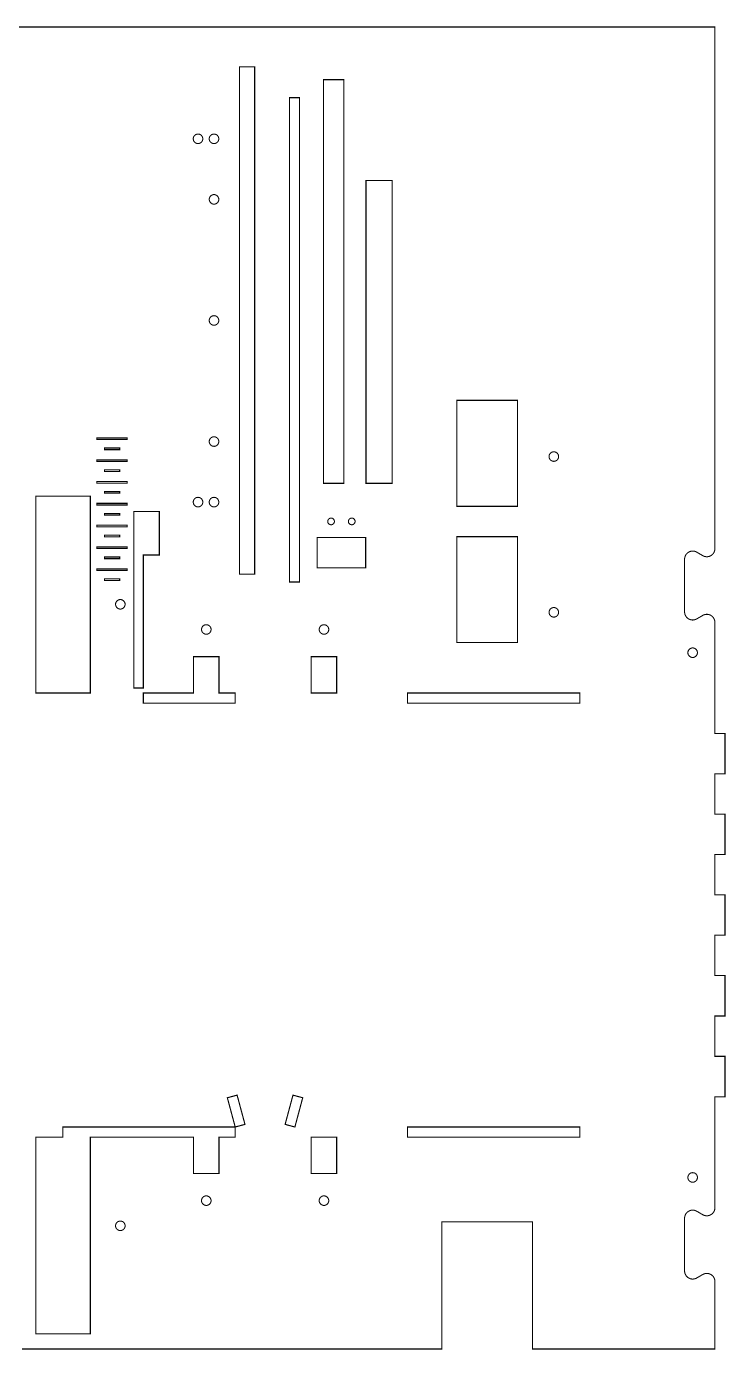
# Model space of a CAD drawing. Extents: x 0 to 2514, y 0 to 1335.
# Drawn here: x 1891 to 2514, y 155 to 1335 of the extents above; entities that cross this region are included whole.
import ezdxf

# ---------------------------------------------------------------- set-up
doc = ezdxf.new("R2010")
doc.units = 0
doc.layers.get('0').update_dxf_attribs({"linetype": 'CONTINUOUS'})

msp = doc.modelspace()

# ---------------------------------------------------------------- linework, layer by layer
at = {"color": 0, "const_width": 0.9449}
msp.add_lwpolyline([(1188.47, 1334.5), (2504.49, 1334.5), (2504.49, 869.264), (2504.49, 869.144), (2504.47, 868.783), (2504.43, 868.31), (2504.35, 867.843), (2504.25, 867.385), (2504.11, 866.936), (2503.94, 866.5), (2503.75, 866.075), (2503.53, 865.664), (2503.28, 865.268), (2503.01, 864.887), (2502.71, 864.526), (2502.39, 864.183), (2502.06, 863.861), (2501.68, 863.56), (2501.31, 863.282), (2501, 863.089), (2500.89, 863.028), (2500.79, 862.968), (2500.47, 862.803), (2500.04, 862.607), (2499.6, 862.44), (2499.14, 862.304), (2498.68, 862.2), (2498.22, 862.124), (2497.76, 862.079), (2497.29, 862.064), (2496.83, 862.079), (2496.36, 862.124), (2495.9, 862.2), (2495.44, 862.304), (2495, 862.44), (2494.56, 862.607), (2494.11, 862.803), (2493.79, 862.968), (2493.69, 863.028), (2488.29, 866.146), (2488.15, 866.225), (2487.74, 866.438), (2487.15, 866.678), (2486.56, 866.867), (2485.94, 867.001), (2485.32, 867.083), (2484.69, 867.111), (2484.07, 867.083), (2483.6, 867.029), (2483.44, 867.001), (2483.29, 866.974), (2482.82, 866.864), (2482.22, 866.675), (2481.65, 866.435), (2481.1, 866.146), (2480.57, 865.81), (2480.07, 865.429), (2479.61, 865.004), (2479.28, 864.66), (2479.18, 864.539), (2479.07, 864.418), (2478.79, 864.037), (2478.46, 863.507), (2478.17, 862.951), (2477.93, 862.374), (2477.74, 861.776), (2477.6, 861.165), (2477.51, 860.542), (2477.49, 860.068), (2477.49, 859.911), (2477.49, 812.851), (2477.49, 812.732), (2477.51, 812.372), (2477.56, 811.899), (2477.64, 811.432), (2477.74, 810.974), (2477.88, 810.525), (2478.04, 810.088), (2478.24, 809.662), (2478.46, 809.251), (2478.71, 808.856), (2478.97, 808.476), (2479.26, 808.115), (2479.58, 807.772), (2479.93, 807.449), (2480.29, 807.149), (2480.68, 806.871), (2480.99, 806.676), (2481.1, 806.617), (2481.19, 806.557), (2481.51, 806.39), (2481.94, 806.194), (2482.39, 806.029), (2482.85, 805.893), (2483.31, 805.787), (2483.76, 805.713), (2484.22, 805.667), (2484.69, 805.651), (2485.15, 805.667), (2485.63, 805.713), (2486.08, 805.787), (2486.54, 805.893), (2486.99, 806.029), (2487.43, 806.194), (2487.88, 806.39), (2488.19, 806.557), (2488.29, 806.617), (2493.69, 809.735), (2493.79, 809.794), (2494.11, 809.961), (2494.56, 810.157), (2495, 810.322), (2495.44, 810.458), (2495.9, 810.564), (2496.36, 810.639), (2496.83, 810.683), (2497.29, 810.699), (2497.76, 810.683), (2498.22, 810.639), (2498.68, 810.564), (2499.14, 810.458), (2499.6, 810.322), (2500.04, 810.157), (2500.47, 809.961), (2500.79, 809.794), (2500.89, 809.735), (2501, 809.675), (2501.31, 809.481), (2501.68, 809.203), (2502.06, 808.901), (2502.39, 808.579), (2502.71, 808.236), (2503.01, 807.875), (2503.28, 807.494), (2503.53, 807.099), (2503.75, 806.688), (2503.94, 806.262), (2504.11, 805.826), (2504.25, 805.378), (2504.35, 804.919), (2504.43, 804.453), (2504.47, 803.979), (2504.49, 803.619), (2504.49, 803.499), (2504.49, 704.499), (2513.49, 704.499), (2513.49, 668.499), (2504.49, 668.499), (2504.49, 632.499), (2513.49, 632.499), (2513.49, 596.499), (2504.49, 596.499), (2504.49, 560.499), (2513.49, 560.499), (2513.49, 524.499), (2504.49, 524.499), (2504.49, 488.499), (2513.49, 488.499), (2513.49, 452.499), (2504.49, 452.499), (2504.49, 416.499), (2513.49, 416.499), (2513.49, 380.499), (2504.49, 380.499), (2504.49, 281.499), (2504.49, 281.34), (2504.46, 280.867), (2504.39, 280.243), (2504.25, 279.632), (2504.06, 279.036), (2503.82, 278.458), (2503.53, 277.903), (2503.19, 277.372), (2502.9, 276.992), (2502.81, 276.869), (2502.71, 276.749), (2502.38, 276.404), (2501.92, 275.979), (2501.42, 275.599), (2500.89, 275.263), (2500.33, 274.974), (2499.76, 274.733), (2499.17, 274.544), (2498.69, 274.435), (2498.54, 274.407), (2498.39, 274.381), (2497.92, 274.325), (2497.29, 274.299), (2496.67, 274.326), (2496.04, 274.407), (2495.43, 274.543), (2494.83, 274.731), (2494.25, 274.971), (2493.83, 275.183), (2493.69, 275.263), (2488.29, 278.381), (2488.15, 278.46), (2487.74, 278.672), (2487.15, 278.912), (2486.56, 279.1), (2485.94, 279.236), (2485.32, 279.318), (2484.69, 279.344), (2484.07, 279.318), (2483.6, 279.263), (2483.44, 279.236), (2483.29, 279.208), (2482.82, 279.099), (2482.22, 278.91), (2481.65, 278.669), (2481.1, 278.381), (2480.57, 278.044), (2480.07, 277.664), (2479.61, 277.239), (2479.28, 276.894), (2479.18, 276.774), (2479.07, 276.653), (2478.79, 276.271), (2478.46, 275.742), (2478.17, 275.185), (2477.93, 274.608), (2477.74, 274.011), (2477.6, 273.4), (2477.51, 272.776), (2477.49, 272.303), (2477.49, 272.144), (2477.49, 225.086), (2477.49, 224.929), (2477.51, 224.456), (2477.6, 223.832), (2477.74, 223.221), (2477.93, 222.624), (2478.17, 222.046), (2478.46, 221.49), (2478.79, 220.96), (2479.07, 220.579), (2479.18, 220.458), (2479.28, 220.337), (2479.61, 219.993), (2480.07, 219.568), (2480.57, 219.188), (2481.1, 218.851), (2481.65, 218.563), (2482.22, 218.322), (2482.82, 218.133), (2483.29, 218.024), (2483.44, 217.996), (2483.6, 217.968), (2484.07, 217.914), (2484.69, 217.886), (2485.32, 217.914), (2485.94, 217.996), (2486.56, 218.131), (2487.15, 218.319), (2487.74, 218.56), (2488.15, 218.772), (2488.29, 218.851), (2493.69, 221.969), (2493.83, 222.047), (2494.25, 222.261), (2494.83, 222.501), (2495.43, 222.689), (2496.04, 222.824), (2496.67, 222.906), (2497.29, 222.933), (2497.92, 222.907), (2498.39, 222.851), (2498.54, 222.824), (2498.69, 222.797), (2499.17, 222.688), (2499.76, 222.497), (2500.33, 222.257), (2500.89, 221.969), (2501.42, 221.633), (2501.92, 221.251), (2502.38, 220.828), (2502.71, 220.482), (2502.81, 220.361), (2502.9, 220.24), (2503.19, 219.86), (2503.53, 219.329), (2503.82, 218.774), (2504.06, 218.196), (2504.25, 217.6), (2504.39, 216.989), (2504.46, 216.365), (2504.49, 215.892), (2504.49, 215.733), (2504.49, 155.499), (2342.03, 155.499), (2342.03, 268.883), (2261.03, 268.883), (2261.03, 155.499), (1886.99, 155.499)], dxfattribs=at)
at = {"color": 0}
for points, const_width in [([(2080.71, 1299.04), (2094.24, 1299.04), (2094.24, 846.519), (2080.71, 846.519), (2080.71, 1299.04)], 1), ([(2155.72, 1287.52), (2173.72, 1287.52), (2173.72, 927.519), (2155.72, 927.519), (2155.72, 1287.52)], 1), ([(2125.25, 1271.5), (2134.25, 1271.5), (2134.25, 839.499), (2125.25, 839.499), (2125.25, 1271.5)], 1), ([(2048.06, 1234.78), (2048.06, 1234.67), (2048.03, 1234.34), (2047.97, 1233.92), (2047.86, 1233.52), (2047.72, 1233.13), (2047.54, 1232.75), (2047.33, 1232.4), (2047.08, 1232.07), (2046.81, 1231.77), (2046.51, 1231.5), (2046.18, 1231.25), (2045.83, 1231.04), (2045.46, 1230.86), (2045.07, 1230.72), (2044.67, 1230.61), (2044.24, 1230.55), (2043.92, 1230.53), (2043.81, 1230.53), (2043.69, 1230.53), (2043.38, 1230.55), (2042.94, 1230.61), (2042.54, 1230.72), (2042.15, 1230.86), (2041.78, 1231.04), (2041.43, 1231.25), (2041.1, 1231.5), (2040.79, 1231.77), (2040.53, 1232.07), (2040.28, 1232.4), (2040.07, 1232.75), (2039.89, 1233.13), (2039.75, 1233.52), (2039.64, 1233.92), (2039.57, 1234.34), (2039.56, 1234.67), (2039.56, 1234.78), (2039.56, 1234.89), (2039.57, 1235.21), (2039.64, 1235.64), (2039.75, 1236.04), (2039.89, 1236.43), (2040.07, 1236.81), (2040.28, 1237.16), (2040.53, 1237.48), (2040.79, 1237.79), (2041.1, 1238.06), (2041.43, 1238.31), (2041.78, 1238.52), (2042.15, 1238.7), (2042.54, 1238.84), (2042.94, 1238.95), (2043.38, 1239.01), (2043.69, 1239.03), (2043.81, 1239.03), (2043.92, 1239.03), (2044.24, 1239.01), (2044.67, 1238.95), (2045.07, 1238.84), (2045.46, 1238.7), (2045.83, 1238.52), (2046.18, 1238.31), (2046.51, 1238.06), (2046.81, 1237.79), (2047.08, 1237.48), (2047.33, 1237.16), (2047.54, 1236.81), (2047.72, 1236.43), (2047.86, 1236.04), (2047.97, 1235.64), (2048.03, 1235.21), (2048.06, 1234.89), (2048.06, 1234.78)], 0.9449), ([(2062.29, 1234.78), (2062.29, 1234.67), (2062.28, 1234.34), (2062.21, 1233.92), (2062.1, 1233.52), (2061.96, 1233.13), (2061.78, 1232.75), (2061.57, 1232.4), (2061.32, 1232.07), (2061.06, 1231.77), (2060.75, 1231.5), (2060.42, 1231.25), (2060.07, 1231.04), (2059.69, 1230.86), (2059.31, 1230.72), (2058.9, 1230.61), (2058.47, 1230.55), (2058.15, 1230.53), (2058.04, 1230.53), (2057.93, 1230.53), (2057.61, 1230.55), (2057.18, 1230.61), (2056.78, 1230.72), (2056.39, 1230.86), (2056.01, 1231.04), (2055.67, 1231.25), (2055.33, 1231.5), (2055.04, 1231.77), (2054.76, 1232.07), (2054.51, 1232.4), (2054.31, 1232.75), (2054.13, 1233.13), (2053.99, 1233.52), (2053.88, 1233.92), (2053.81, 1234.34), (2053.79, 1234.67), (2053.79, 1234.78), (2053.79, 1234.89), (2053.81, 1235.21), (2053.88, 1235.64), (2053.99, 1236.04), (2054.13, 1236.43), (2054.31, 1236.81), (2054.51, 1237.16), (2054.76, 1237.48), (2055.04, 1237.79), (2055.33, 1238.06), (2055.67, 1238.31), (2056.01, 1238.52), (2056.39, 1238.7), (2056.78, 1238.84), (2057.18, 1238.95), (2057.61, 1239.01), (2057.93, 1239.03), (2058.04, 1239.03), (2058.15, 1239.03), (2058.47, 1239.01), (2058.9, 1238.95), (2059.31, 1238.84), (2059.69, 1238.7), (2060.07, 1238.52), (2060.42, 1238.31), (2060.75, 1238.06), (2061.06, 1237.79), (2061.32, 1237.48), (2061.57, 1237.16), (2061.78, 1236.81), (2061.96, 1236.43), (2062.1, 1236.04), (2062.21, 1235.64), (2062.28, 1235.21), (2062.29, 1234.89), (2062.29, 1234.78)], 0.9449), ([(2193.53, 1197.52), (2216.93, 1197.52), (2216.93, 927.519), (2193.53, 927.519), (2193.53, 1197.52)], 1), ([(2062.29, 1180.78), (2062.29, 1180.67), (2062.28, 1180.34), (2062.21, 1179.92), (2062.1, 1179.52), (2061.96, 1179.13), (2061.78, 1178.75), (2061.57, 1178.4), (2061.32, 1178.07), (2061.06, 1177.77), (2060.75, 1177.5), (2060.42, 1177.25), (2060.07, 1177.04), (2059.69, 1176.86), (2059.31, 1176.72), (2058.9, 1176.61), (2058.47, 1176.55), (2058.15, 1176.53), (2058.04, 1176.53), (2057.93, 1176.53), (2057.61, 1176.55), (2057.18, 1176.61), (2056.78, 1176.72), (2056.39, 1176.86), (2056.01, 1177.04), (2055.67, 1177.25), (2055.33, 1177.5), (2055.04, 1177.77), (2054.76, 1178.07), (2054.51, 1178.4), (2054.31, 1178.75), (2054.13, 1179.13), (2053.99, 1179.52), (2053.88, 1179.92), (2053.81, 1180.34), (2053.79, 1180.67), (2053.79, 1180.78), (2053.79, 1180.89), (2053.81, 1181.21), (2053.88, 1181.64), (2053.99, 1182.04), (2054.13, 1182.43), (2054.31, 1182.81), (2054.51, 1183.16), (2054.76, 1183.48), (2055.04, 1183.79), (2055.33, 1184.06), (2055.67, 1184.31), (2056.01, 1184.52), (2056.39, 1184.7), (2056.78, 1184.84), (2057.18, 1184.94), (2057.61, 1185.01), (2057.93, 1185.03), (2058.04, 1185.03), (2058.15, 1185.03), (2058.47, 1185.01), (2058.9, 1184.94), (2059.31, 1184.84), (2059.69, 1184.7), (2060.07, 1184.52), (2060.42, 1184.31), (2060.75, 1184.06), (2061.06, 1183.79), (2061.32, 1183.48), (2061.57, 1183.16), (2061.78, 1182.81), (2061.96, 1182.43), (2062.1, 1182.04), (2062.21, 1181.64), (2062.28, 1181.21), (2062.29, 1180.89), (2062.29, 1180.78)], 0.9449), ([(2062.29, 1072.78), (2062.29, 1072.67), (2062.28, 1072.34), (2062.21, 1071.92), (2062.1, 1071.52), (2061.96, 1071.13), (2061.78, 1070.75), (2061.57, 1070.4), (2061.32, 1070.07), (2061.06, 1069.77), (2060.75, 1069.5), (2060.42, 1069.25), (2060.07, 1069.04), (2059.69, 1068.86), (2059.31, 1068.72), (2058.9, 1068.61), (2058.47, 1068.55), (2058.15, 1068.53), (2058.04, 1068.53), (2057.93, 1068.53), (2057.61, 1068.55), (2057.18, 1068.61), (2056.78, 1068.72), (2056.39, 1068.86), (2056.01, 1069.04), (2055.67, 1069.25), (2055.33, 1069.5), (2055.04, 1069.77), (2054.76, 1070.07), (2054.51, 1070.4), (2054.31, 1070.75), (2054.13, 1071.13), (2053.99, 1071.52), (2053.88, 1071.92), (2053.81, 1072.34), (2053.79, 1072.67), (2053.79, 1072.78), (2053.79, 1072.89), (2053.81, 1073.21), (2053.88, 1073.64), (2053.99, 1074.04), (2054.13, 1074.43), (2054.31, 1074.81), (2054.51, 1075.16), (2054.76, 1075.48), (2055.04, 1075.79), (2055.33, 1076.06), (2055.67, 1076.31), (2056.01, 1076.52), (2056.39, 1076.7), (2056.78, 1076.84), (2057.18, 1076.94), (2057.61, 1077.01), (2057.93, 1077.03), (2058.04, 1077.03), (2058.15, 1077.03), (2058.47, 1077.01), (2058.9, 1076.94), (2059.31, 1076.84), (2059.69, 1076.7), (2060.07, 1076.52), (2060.42, 1076.31), (2060.75, 1076.06), (2061.06, 1075.79), (2061.32, 1075.48), (2061.57, 1075.16), (2061.78, 1074.81), (2061.96, 1074.43), (2062.1, 1074.04), (2062.21, 1073.64), (2062.28, 1073.21), (2062.29, 1072.89), (2062.29, 1072.78)], 0.9449), ([(2274.53, 1001.5), (2328.53, 1001.5), (2328.53, 906.999), (2274.53, 906.999), (2274.53, 1001.5)], 1), ([(1953.68, 967.99), (1980.68, 967.99), (1980.68, 966.551), (1953.68, 966.551), (1953.68, 967.99)], 1), ([(2062.29, 964.779), (2062.29, 964.671), (2062.28, 964.344), (2062.21, 963.922), (2062.1, 963.515), (2061.96, 963.124), (2061.78, 962.753), (2061.57, 962.401), (2061.32, 962.075), (2061.06, 961.772), (2060.75, 961.499), (2060.42, 961.254), (2060.07, 961.04), (2059.69, 960.861), (2059.31, 960.718), (2058.9, 960.614), (2058.47, 960.549), (2058.15, 960.528), (2058.04, 960.528), (2057.93, 960.528), (2057.61, 960.549), (2057.18, 960.614), (2056.78, 960.718), (2056.39, 960.861), (2056.01, 961.04), (2055.67, 961.254), (2055.33, 961.499), (2055.04, 961.772), (2054.76, 962.075), (2054.51, 962.401), (2054.31, 962.753), (2054.13, 963.124), (2053.99, 963.515), (2053.88, 963.922), (2053.81, 964.344), (2053.79, 964.671), (2053.79, 964.779), (2053.79, 964.887), (2053.81, 965.214), (2053.88, 965.636), (2053.99, 966.043), (2054.13, 966.435), (2054.31, 966.806), (2054.51, 967.157), (2054.76, 967.483), (2055.04, 967.786), (2055.33, 968.06), (2055.67, 968.306), (2056.01, 968.518), (2056.39, 968.697), (2056.78, 968.84), (2057.18, 968.944), (2057.61, 969.01), (2057.93, 969.031), (2058.04, 969.031), (2058.15, 969.031), (2058.47, 969.01), (2058.9, 968.944), (2059.31, 968.84), (2059.69, 968.697), (2060.07, 968.518), (2060.42, 968.306), (2060.75, 968.06), (2061.06, 967.786), (2061.32, 967.483), (2061.57, 967.157), (2061.78, 966.806), (2061.96, 966.435), (2062.1, 966.043), (2062.21, 965.636), (2062.28, 965.214), (2062.29, 964.887), (2062.29, 964.779)], 0.9449), ([(1960.43, 958.99), (1973.93, 958.99), (1973.93, 957.551), (1960.43, 957.551), (1960.43, 958.99)], 1), ([(2365.18, 951.397), (2365.18, 951.289), (2365.15, 950.962), (2365.08, 950.54), (2364.99, 950.132), (2364.85, 949.742), (2364.67, 949.369), (2364.44, 949.019), (2364.21, 948.692), (2363.93, 948.39), (2363.63, 948.115), (2363.31, 947.871), (2362.94, 947.658), (2362.58, 947.479), (2362.19, 947.336), (2361.78, 947.232), (2361.36, 947.167), (2361.03, 947.144), (2360.93, 947.144), (2360.82, 947.144), (2360.49, 947.167), (2360.07, 947.232), (2359.67, 947.336), (2359.26, 947.479), (2358.9, 947.658), (2358.54, 947.871), (2358.22, 948.115), (2357.92, 948.39), (2357.64, 948.692), (2357.4, 949.019), (2357.18, 949.369), (2357, 949.742), (2356.86, 950.132), (2356.76, 950.54), (2356.69, 950.962), (2356.67, 951.289), (2356.67, 951.397), (2356.67, 951.506), (2356.69, 951.832), (2356.76, 952.254), (2356.86, 952.661), (2357, 953.051), (2357.18, 953.424), (2357.4, 953.774), (2357.64, 954.101), (2357.92, 954.403), (2358.22, 954.678), (2358.54, 954.922), (2358.9, 955.136), (2359.26, 955.315), (2359.67, 955.458), (2360.07, 955.563), (2360.49, 955.626), (2360.82, 955.649), (2360.93, 955.649), (2361.03, 955.649), (2361.36, 955.626), (2361.78, 955.563), (2362.19, 955.458), (2362.58, 955.315), (2362.94, 955.136), (2363.31, 954.922), (2363.63, 954.678), (2363.93, 954.403), (2364.21, 954.101), (2364.44, 953.774), (2364.67, 953.424), (2364.85, 953.051), (2364.99, 952.661), (2365.08, 952.254), (2365.15, 951.832), (2365.18, 951.506), (2365.18, 951.397)], 0.9449), ([(1953.68, 948.551), (1980.68, 948.551), (1980.68, 947.111), (1953.68, 947.111), (1953.68, 948.551)], 1), ([(1960.43, 939.551), (1973.93, 939.551), (1973.93, 938.111), (1960.43, 938.111), (1960.43, 939.551)], 1), ([(1953.68, 929.111), (1980.68, 929.111), (1980.68, 927.671), (1953.68, 927.671), (1953.68, 929.111)], 1), ([(1960.43, 920.111), (1973.93, 920.111), (1973.93, 918.671), (1960.43, 918.671), (1960.43, 920.111)], 1), ([(1899.29, 915.999), (1947.76, 915.999), (1947.76, 740.499), (1899.29, 740.499), (1899.29, 915.999)], 1), ([(1953.68, 909.671), (1980.68, 909.671), (1980.68, 908.231), (1953.68, 908.231), (1953.68, 909.671)], 1), ([(2048.06, 910.779), (2048.06, 910.671), (2048.03, 910.344), (2047.97, 909.922), (2047.86, 909.515), (2047.72, 909.124), (2047.54, 908.753), (2047.33, 908.401), (2047.08, 908.075), (2046.81, 907.772), (2046.51, 907.499), (2046.18, 907.253), (2045.83, 907.04), (2045.46, 906.861), (2045.07, 906.718), (2044.67, 906.614), (2044.24, 906.549), (2043.92, 906.528), (2043.81, 906.528), (2043.69, 906.528), (2043.38, 906.549), (2042.94, 906.614), (2042.54, 906.718), (2042.15, 906.861), (2041.78, 907.04), (2041.43, 907.253), (2041.1, 907.499), (2040.79, 907.772), (2040.53, 908.075), (2040.28, 908.401), (2040.07, 908.753), (2039.89, 909.124), (2039.75, 909.515), (2039.64, 909.922), (2039.57, 910.344), (2039.56, 910.671), (2039.56, 910.779), (2039.56, 910.887), (2039.57, 911.214), (2039.64, 911.636), (2039.75, 912.043), (2039.89, 912.435), (2040.07, 912.806), (2040.28, 913.157), (2040.53, 913.483), (2040.79, 913.786), (2041.1, 914.06), (2041.43, 914.306), (2041.78, 914.518), (2042.15, 914.697), (2042.54, 914.84), (2042.94, 914.944), (2043.38, 915.01), (2043.69, 915.031), (2043.81, 915.031), (2043.92, 915.031), (2044.24, 915.01), (2044.67, 914.944), (2045.07, 914.84), (2045.46, 914.697), (2045.83, 914.518), (2046.18, 914.306), (2046.51, 914.06), (2046.81, 913.786), (2047.08, 913.483), (2047.33, 913.157), (2047.54, 912.806), (2047.72, 912.435), (2047.86, 912.043), (2047.97, 911.636), (2048.03, 911.214), (2048.06, 910.887), (2048.06, 910.779)], 0.9449), ([(2062.29, 910.779), (2062.29, 910.671), (2062.28, 910.344), (2062.21, 909.922), (2062.1, 909.515), (2061.96, 909.124), (2061.78, 908.753), (2061.57, 908.401), (2061.32, 908.075), (2061.06, 907.772), (2060.75, 907.499), (2060.42, 907.253), (2060.07, 907.04), (2059.69, 906.861), (2059.31, 906.718), (2058.9, 906.614), (2058.47, 906.549), (2058.15, 906.528), (2058.04, 906.528), (2057.93, 906.528), (2057.61, 906.549), (2057.18, 906.614), (2056.78, 906.718), (2056.39, 906.861), (2056.01, 907.04), (2055.67, 907.253), (2055.33, 907.499), (2055.04, 907.772), (2054.76, 908.075), (2054.51, 908.401), (2054.31, 908.753), (2054.13, 909.124), (2053.99, 909.515), (2053.88, 909.922), (2053.81, 910.344), (2053.79, 910.671), (2053.79, 910.779), (2053.79, 910.887), (2053.81, 911.214), (2053.88, 911.636), (2053.99, 912.043), (2054.13, 912.435), (2054.31, 912.806), (2054.51, 913.157), (2054.76, 913.483), (2055.04, 913.786), (2055.33, 914.06), (2055.67, 914.306), (2056.01, 914.518), (2056.39, 914.697), (2056.78, 914.84), (2057.18, 914.944), (2057.61, 915.01), (2057.93, 915.031), (2058.04, 915.031), (2058.15, 915.031), (2058.47, 915.01), (2058.9, 914.944), (2059.31, 914.84), (2059.69, 914.697), (2060.07, 914.518), (2060.42, 914.306), (2060.75, 914.06), (2061.06, 913.786), (2061.32, 913.483), (2061.57, 913.157), (2061.78, 912.806), (2061.96, 912.435), (2062.1, 912.043), (2062.21, 911.636), (2062.28, 911.214), (2062.29, 910.887), (2062.29, 910.779)], 0.9449), ([(1960.43, 900.671), (1973.93, 900.671), (1973.93, 899.231), (1960.43, 899.231), (1960.43, 900.671)], 1), ([(1986.6, 902.499), (1986.6, 744.963), (1995.1, 744.963), (1995.1, 863.664), (2009.28, 863.664), (2009.28, 902.499), (1986.6, 902.499)], 1), ([(2165.36, 893.569), (2165.36, 893.494), (2165.33, 893.265), (2165.29, 892.969), (2165.22, 892.685), (2165.13, 892.411), (2165, 892.151), (2164.85, 891.906), (2164.68, 891.676), (2164.49, 891.465), (2164.28, 891.274), (2164.04, 891.101), (2163.79, 890.953), (2163.54, 890.828), (2163.26, 890.728), (2162.97, 890.654), (2162.68, 890.608), (2162.46, 890.593), (2162.38, 890.593), (2162.31, 890.593), (2162.07, 890.608), (2161.78, 890.654), (2161.49, 890.728), (2161.22, 890.828), (2160.96, 890.953), (2160.71, 891.101), (2160.49, 891.274), (2160.28, 891.465), (2160.08, 891.676), (2159.92, 891.906), (2159.76, 892.151), (2159.64, 892.411), (2159.54, 892.685), (2159.46, 892.969), (2159.42, 893.265), (2159.4, 893.494), (2159.4, 893.569), (2159.4, 893.646), (2159.42, 893.874), (2159.46, 894.169), (2159.54, 894.456), (2159.64, 894.729), (2159.76, 894.989), (2159.92, 895.235), (2160.08, 895.464), (2160.28, 895.675), (2160.49, 895.867), (2160.71, 896.037), (2160.96, 896.188), (2161.22, 896.313), (2161.49, 896.412), (2161.78, 896.486), (2162.07, 896.531), (2162.31, 896.546), (2162.38, 896.546), (2162.46, 896.546), (2162.68, 896.531), (2162.97, 896.486), (2163.26, 896.412), (2163.54, 896.313), (2163.79, 896.188), (2164.04, 896.037), (2164.28, 895.867), (2164.49, 895.675), (2164.68, 895.464), (2164.85, 895.235), (2165, 894.989), (2165.13, 894.729), (2165.22, 894.456), (2165.29, 894.169), (2165.33, 893.874), (2165.36, 893.646), (2165.36, 893.569)], 0.9449), ([(2183.78, 893.569), (2183.78, 893.494), (2183.76, 893.265), (2183.72, 892.969), (2183.65, 892.685), (2183.54, 892.411), (2183.42, 892.151), (2183.28, 891.906), (2183.1, 891.676), (2182.9, 891.465), (2182.69, 891.274), (2182.47, 891.101), (2182.22, 890.953), (2181.96, 890.828), (2181.69, 890.728), (2181.4, 890.654), (2181.11, 890.608), (2180.88, 890.593), (2180.81, 890.593), (2180.72, 890.593), (2180.5, 890.608), (2180.21, 890.654), (2179.92, 890.728), (2179.64, 890.828), (2179.39, 890.953), (2179.14, 891.101), (2178.92, 891.274), (2178.69, 891.465), (2178.5, 891.676), (2178.33, 891.906), (2178.18, 892.151), (2178.06, 892.411), (2177.96, 892.685), (2177.89, 892.969), (2177.85, 893.265), (2177.83, 893.494), (2177.83, 893.569), (2177.83, 893.646), (2177.85, 893.874), (2177.89, 894.169), (2177.96, 894.456), (2178.06, 894.729), (2178.18, 894.989), (2178.33, 895.235), (2178.5, 895.464), (2178.69, 895.675), (2178.92, 895.867), (2179.14, 896.037), (2179.39, 896.188), (2179.64, 896.313), (2179.92, 896.412), (2180.21, 896.486), (2180.5, 896.531), (2180.72, 896.546), (2180.81, 896.546), (2180.88, 896.546), (2181.11, 896.531), (2181.4, 896.486), (2181.69, 896.412), (2181.96, 896.313), (2182.22, 896.188), (2182.47, 896.037), (2182.69, 895.867), (2182.9, 895.675), (2183.1, 895.464), (2183.28, 895.235), (2183.42, 894.989), (2183.54, 894.729), (2183.65, 894.456), (2183.72, 894.169), (2183.76, 893.874), (2183.78, 893.646), (2183.78, 893.569)], 0.9449), ([(1953.68, 890.231), (1980.68, 890.231), (1980.68, 888.79), (1953.68, 888.79), (1953.68, 890.231)], 1), ([(1960.43, 881.231), (1973.93, 881.231), (1973.93, 879.79), (1960.43, 879.79), (1960.43, 881.231)], 1), ([(2149.99, 879.169), (2193.19, 879.169), (2193.19, 852.169), (2149.99, 852.169), (2149.99, 879.169)], 1), ([(2274.53, 879.999), (2328.53, 879.999), (2328.53, 785.499), (2274.53, 785.499), (2274.53, 879.999)], 1), ([(1953.68, 870.79), (1980.68, 870.79), (1980.68, 869.351), (1953.68, 869.351), (1953.68, 870.79)], 1), ([(1960.43, 861.79), (1973.93, 861.79), (1973.93, 860.351), (1960.43, 860.351), (1960.43, 861.79)], 1), ([(1953.68, 851.351), (1980.68, 851.351), (1980.68, 849.911), (1953.68, 849.911), (1953.68, 851.351)], 1), ([(1960.43, 842.35), (1973.93, 842.35), (1973.93, 840.911), (1960.43, 840.911), (1960.43, 842.35)], 1), ([(1978.81, 819.621), (1978.81, 819.512), (1978.78, 819.186), (1978.71, 818.764), (1978.61, 818.357), (1978.46, 817.967), (1978.29, 817.594), (1978.07, 817.244), (1977.83, 816.917), (1977.56, 816.614), (1977.25, 816.34), (1976.93, 816.096), (1976.57, 815.882), (1976.21, 815.703), (1975.81, 815.56), (1975.4, 815.456), (1974.99, 815.392), (1974.65, 815.369), (1974.54, 815.369), (1974.44, 815.369), (1974.11, 815.392), (1973.69, 815.456), (1973.28, 815.56), (1972.89, 815.703), (1972.51, 815.882), (1972.17, 816.096), (1971.85, 816.34), (1971.54, 816.614), (1971.26, 816.917), (1971.03, 817.244), (1970.81, 817.594), (1970.63, 817.967), (1970.49, 818.357), (1970.38, 818.764), (1970.32, 819.186), (1970.29, 819.512), (1970.29, 819.621), (1970.29, 819.729), (1970.32, 820.056), (1970.38, 820.478), (1970.49, 820.886), (1970.63, 821.276), (1970.81, 821.647), (1971.03, 821.999), (1971.26, 822.326), (1971.54, 822.628), (1971.85, 822.901), (1972.17, 823.147), (1972.51, 823.36), (1972.89, 823.539), (1973.28, 823.682), (1973.69, 823.786), (1974.11, 823.851), (1974.44, 823.874), (1974.54, 823.874), (1974.65, 823.874), (1974.99, 823.851), (1975.4, 823.786), (1975.81, 823.682), (1976.21, 823.539), (1976.57, 823.36), (1976.93, 823.147), (1977.25, 822.901), (1977.56, 822.628), (1977.83, 822.326), (1978.07, 821.999), (1978.29, 821.647), (1978.46, 821.276), (1978.61, 820.886), (1978.71, 820.478), (1978.78, 820.056), (1978.81, 819.729), (1978.81, 819.621)], 0.9449), ([(2365.18, 812.499), (2365.18, 812.39), (2365.15, 812.064), (2365.08, 811.642), (2364.99, 811.235), (2364.85, 810.844), (2364.67, 810.472), (2364.44, 810.122), (2364.21, 809.794), (2363.93, 809.493), (2363.63, 809.218), (2363.31, 808.974), (2362.94, 808.76), (2362.58, 808.581), (2362.19, 808.439), (2361.78, 808.333), (2361.36, 808.269), (2361.03, 808.247), (2360.93, 808.247), (2360.82, 808.247), (2360.49, 808.269), (2360.07, 808.333), (2359.67, 808.439), (2359.26, 808.581), (2358.9, 808.76), (2358.54, 808.974), (2358.22, 809.218), (2357.92, 809.493), (2357.64, 809.794), (2357.4, 810.122), (2357.18, 810.472), (2357, 810.844), (2356.86, 811.235), (2356.76, 811.642), (2356.69, 812.064), (2356.67, 812.39), (2356.67, 812.499), (2356.67, 812.608), (2356.69, 812.933), (2356.76, 813.356), (2356.86, 813.764), (2357, 814.154), (2357.18, 814.526), (2357.4, 814.876), (2357.64, 815.204), (2357.92, 815.506), (2358.22, 815.781), (2358.54, 816.025), (2358.9, 816.238), (2359.26, 816.417), (2359.67, 816.56), (2360.07, 816.664), (2360.49, 816.729), (2360.82, 816.751), (2360.93, 816.751), (2361.03, 816.751), (2361.36, 816.729), (2361.78, 816.664), (2362.19, 816.56), (2362.58, 816.417), (2362.94, 816.238), (2363.31, 816.025), (2363.63, 815.781), (2363.93, 815.506), (2364.21, 815.204), (2364.44, 814.876), (2364.67, 814.526), (2364.85, 814.154), (2364.99, 813.764), (2365.08, 813.356), (2365.15, 812.933), (2365.18, 812.608), (2365.18, 812.499)], 0.9449), ([(2055.43, 797.192), (2055.43, 797.083), (2055.4, 796.757), (2055.33, 796.335), (2055.24, 795.928), (2055.08, 795.536), (2054.92, 795.165), (2054.69, 794.814), (2054.46, 794.488), (2054.18, 794.185), (2053.88, 793.911), (2053.56, 793.667), (2053.19, 793.453), (2052.83, 793.274), (2052.43, 793.131), (2052.03, 793.026), (2051.61, 792.963), (2051.28, 792.94), (2051.17, 792.94), (2051.07, 792.94), (2050.74, 792.963), (2050.32, 793.026), (2049.9, 793.131), (2049.51, 793.274), (2049.14, 793.453), (2048.79, 793.667), (2048.47, 793.911), (2048.17, 794.185), (2047.89, 794.488), (2047.65, 794.814), (2047.43, 795.165), (2047.25, 795.536), (2047.11, 795.928), (2047, 796.335), (2046.94, 796.757), (2046.92, 797.083), (2046.92, 797.192), (2046.92, 797.3), (2046.94, 797.626), (2047, 798.049), (2047.11, 798.457), (2047.25, 798.847), (2047.43, 799.218), (2047.65, 799.569), (2047.89, 799.897), (2048.17, 800.199), (2048.47, 800.472), (2048.79, 800.718), (2049.14, 800.931), (2049.51, 801.11), (2049.9, 801.253), (2050.32, 801.357), (2050.74, 801.422), (2051.07, 801.444), (2051.17, 801.444), (2051.28, 801.444), (2051.61, 801.422), (2052.03, 801.357), (2052.43, 801.253), (2052.83, 801.11), (2053.19, 800.931), (2053.56, 800.718), (2053.88, 800.472), (2054.18, 800.199), (2054.46, 799.897), (2054.69, 799.569), (2054.92, 799.218), (2055.08, 798.847), (2055.24, 798.457), (2055.33, 798.049), (2055.4, 797.626), (2055.43, 797.3), (2055.43, 797.192)], 0.9449), ([(2160.31, 797.192), (2160.31, 797.083), (2160.28, 796.757), (2160.22, 796.335), (2160.11, 795.928), (2159.97, 795.536), (2159.79, 795.165), (2159.58, 794.814), (2159.33, 794.488), (2159.06, 794.185), (2158.76, 793.911), (2158.43, 793.667), (2158.08, 793.453), (2157.71, 793.274), (2157.32, 793.131), (2156.92, 793.026), (2156.49, 792.963), (2156.17, 792.94), (2156.06, 792.94), (2155.94, 792.94), (2155.63, 792.963), (2155.19, 793.026), (2154.79, 793.131), (2154.4, 793.274), (2154.03, 793.453), (2153.68, 793.667), (2153.35, 793.911), (2153.04, 794.185), (2152.78, 794.488), (2152.53, 794.814), (2152.32, 795.165), (2152.14, 795.536), (2152, 795.928), (2151.89, 796.335), (2151.82, 796.757), (2151.81, 797.083), (2151.81, 797.192), (2151.81, 797.3), (2151.82, 797.626), (2151.89, 798.049), (2152, 798.457), (2152.14, 798.847), (2152.32, 799.218), (2152.53, 799.569), (2152.78, 799.897), (2153.04, 800.199), (2153.35, 800.472), (2153.68, 800.718), (2154.03, 800.931), (2154.4, 801.11), (2154.79, 801.253), (2155.19, 801.357), (2155.63, 801.422), (2155.94, 801.444), (2156.06, 801.444), (2156.17, 801.444), (2156.49, 801.422), (2156.92, 801.357), (2157.32, 801.253), (2157.71, 801.11), (2158.08, 800.931), (2158.43, 800.718), (2158.76, 800.472), (2159.06, 800.199), (2159.33, 799.897), (2159.58, 799.569), (2159.79, 799.218), (2159.97, 798.847), (2160.11, 798.457), (2160.22, 798.049), (2160.28, 797.626), (2160.31, 797.3), (2160.31, 797.192)], 0.9449), ([(2488.93, 776.499), (2488.93, 776.39), (2488.9, 776.064), (2488.83, 775.642), (2488.74, 775.235), (2488.6, 774.844), (2488.42, 774.472), (2488.19, 774.122), (2487.96, 773.794), (2487.68, 773.492), (2487.38, 773.218), (2487.06, 772.974), (2486.69, 772.76), (2486.33, 772.581), (2485.94, 772.438), (2485.53, 772.333), (2485.11, 772.269), (2484.78, 772.247), (2484.68, 772.247), (2484.57, 772.247), (2484.24, 772.269), (2483.82, 772.333), (2483.42, 772.438), (2483.01, 772.581), (2482.65, 772.76), (2482.29, 772.974), (2481.97, 773.218), (2481.67, 773.492), (2481.39, 773.794), (2481.15, 774.122), (2480.93, 774.472), (2480.75, 774.844), (2480.61, 775.235), (2480.51, 775.642), (2480.44, 776.064), (2480.42, 776.39), (2480.42, 776.499), (2480.42, 776.608), (2480.44, 776.933), (2480.51, 777.356), (2480.61, 777.764), (2480.75, 778.154), (2480.93, 778.525), (2481.15, 778.876), (2481.39, 779.204), (2481.67, 779.506), (2481.97, 779.781), (2482.29, 780.025), (2482.65, 780.238), (2483.01, 780.417), (2483.42, 780.56), (2483.82, 780.664), (2484.24, 780.729), (2484.57, 780.751), (2484.68, 780.751), (2484.78, 780.751), (2485.11, 780.729), (2485.53, 780.664), (2485.94, 780.56), (2486.33, 780.417), (2486.69, 780.238), (2487.06, 780.025), (2487.38, 779.781), (2487.68, 779.506), (2487.96, 779.204), (2488.19, 778.876), (2488.42, 778.525), (2488.6, 778.154), (2488.74, 777.764), (2488.83, 777.356), (2488.9, 776.933), (2488.93, 776.608), (2488.93, 776.499)], 0.9449), ([(2076.89, 740.499), (2076.89, 731.499), (1995.1, 731.499), (1995.1, 740.499), (2039.83, 740.499), (2039.83, 772.899), (2062.51, 772.899), (2062.51, 740.499), (2076.89, 740.499)], 1), ([(2144.72, 772.899), (2167.39, 772.899), (2167.39, 740.499), (2144.72, 740.499), (2144.72, 772.899)], 1), ([(2230.49, 740.499), (2384.08, 740.499), (2384.08, 731.499), (2230.49, 731.499), (2230.49, 740.499)], 1), ([(2078.63, 381.908), (2069.94, 379.578), (2076.93, 353.499), (2085.63, 355.828), (2078.63, 381.908)], 1), ([(2121.43, 355.828), (2130.13, 353.499), (2137.11, 379.578), (2128.42, 381.908), (2121.43, 355.828)], 1), ([(2076.89, 344.499), (2076.89, 353.499), (1923.28, 353.499), (1923.28, 344.499), (1899.29, 344.499), (1899.29, 168.999), (1947.76, 168.999), (1947.76, 344.499), (2039.83, 344.499), (2039.83, 312.099), (2062.51, 312.099), (2062.51, 344.499), (2076.89, 344.499)], 1), ([(2230.49, 353.499), (2384.08, 353.499), (2384.08, 344.499), (2230.49, 344.499), (2230.49, 353.499)], 1), ([(2144.72, 344.499), (2167.39, 344.499), (2167.39, 312.099), (2144.72, 312.099), (2144.72, 344.499)], 1), ([(2488.93, 308.499), (2488.93, 308.389), (2488.9, 308.064), (2488.83, 307.642), (2488.74, 307.233), (2488.6, 306.843), (2488.42, 306.471), (2488.19, 306.121), (2487.96, 305.793), (2487.68, 305.492), (2487.38, 305.217), (2487.06, 304.972), (2486.69, 304.76), (2486.33, 304.581), (2485.94, 304.438), (2485.53, 304.333), (2485.11, 304.268), (2484.78, 304.246), (2484.68, 304.246), (2484.57, 304.246), (2484.24, 304.268), (2483.82, 304.333), (2483.42, 304.438), (2483.01, 304.581), (2482.65, 304.76), (2482.29, 304.972), (2481.97, 305.217), (2481.67, 305.492), (2481.39, 305.793), (2481.15, 306.121), (2480.93, 306.471), (2480.75, 306.843), (2480.61, 307.233), (2480.51, 307.642), (2480.44, 308.064), (2480.42, 308.389), (2480.42, 308.499), (2480.42, 308.607), (2480.44, 308.933), (2480.51, 309.356), (2480.61, 309.763), (2480.75, 310.153), (2480.93, 310.525), (2481.15, 310.875), (2481.39, 311.203), (2481.67, 311.504), (2481.97, 311.779), (2482.29, 312.024), (2482.65, 312.237), (2483.01, 312.417), (2483.42, 312.56), (2483.82, 312.664), (2484.24, 312.728), (2484.57, 312.75), (2484.68, 312.75), (2484.78, 312.75), (2485.11, 312.728), (2485.53, 312.664), (2485.94, 312.56), (2486.33, 312.417), (2486.69, 312.237), (2487.06, 312.024), (2487.38, 311.779), (2487.68, 311.504), (2487.96, 311.203), (2488.19, 310.875), (2488.42, 310.525), (2488.6, 310.153), (2488.74, 309.763), (2488.83, 309.356), (2488.9, 308.933), (2488.93, 308.607), (2488.93, 308.499)], 0.9449), ([(2055.43, 287.806), (2055.43, 287.697), (2055.4, 287.371), (2055.33, 286.949), (2055.24, 286.54), (2055.08, 286.15), (2054.92, 285.779), (2054.69, 285.428), (2054.46, 285.101), (2054.18, 284.799), (2053.88, 284.525), (2053.56, 284.279), (2053.19, 284.067), (2052.83, 283.888), (2052.43, 283.744), (2052.03, 283.64), (2051.61, 283.575), (2051.28, 283.553), (2051.17, 283.553), (2051.07, 283.553), (2050.74, 283.575), (2050.32, 283.64), (2049.9, 283.744), (2049.51, 283.888), (2049.14, 284.067), (2048.79, 284.279), (2048.47, 284.525), (2048.17, 284.799), (2047.89, 285.101), (2047.65, 285.428), (2047.43, 285.779), (2047.25, 286.15), (2047.11, 286.54), (2047, 286.949), (2046.94, 287.371), (2046.92, 287.697), (2046.92, 287.806), (2046.92, 287.914), (2046.94, 288.24), (2047, 288.662), (2047.11, 289.069), (2047.25, 289.46), (2047.43, 289.832), (2047.65, 290.183), (2047.89, 290.51), (2048.17, 290.813), (2048.47, 291.086), (2048.79, 291.331), (2049.14, 291.544), (2049.51, 291.724), (2049.9, 291.867), (2050.32, 291.971), (2050.74, 292.035), (2051.07, 292.057), (2051.17, 292.057), (2051.28, 292.057), (2051.61, 292.035), (2052.03, 291.971), (2052.43, 291.867), (2052.83, 291.724), (2053.19, 291.544), (2053.56, 291.331), (2053.88, 291.086), (2054.18, 290.813), (2054.46, 290.51), (2054.69, 290.183), (2054.92, 289.832), (2055.08, 289.46), (2055.24, 289.069), (2055.33, 288.662), (2055.4, 288.24), (2055.43, 287.914), (2055.43, 287.806)], 0.9449), ([(2160.31, 287.806), (2160.31, 287.697), (2160.28, 287.371), (2160.22, 286.949), (2160.11, 286.54), (2159.97, 286.15), (2159.79, 285.779), (2159.58, 285.428), (2159.33, 285.101), (2159.06, 284.799), (2158.76, 284.525), (2158.43, 284.279), (2158.08, 284.067), (2157.71, 283.888), (2157.32, 283.744), (2156.92, 283.64), (2156.49, 283.575), (2156.17, 283.553), (2156.06, 283.553), (2155.94, 283.553), (2155.63, 283.575), (2155.19, 283.64), (2154.79, 283.744), (2154.4, 283.888), (2154.03, 284.067), (2153.68, 284.279), (2153.35, 284.525), (2153.04, 284.799), (2152.78, 285.101), (2152.53, 285.428), (2152.32, 285.779), (2152.14, 286.15), (2152, 286.54), (2151.89, 286.949), (2151.82, 287.371), (2151.81, 287.697), (2151.81, 287.806), (2151.81, 287.914), (2151.82, 288.24), (2151.89, 288.662), (2152, 289.069), (2152.14, 289.46), (2152.32, 289.832), (2152.53, 290.183), (2152.78, 290.51), (2153.04, 290.813), (2153.35, 291.086), (2153.68, 291.331), (2154.03, 291.544), (2154.4, 291.724), (2154.79, 291.867), (2155.19, 291.971), (2155.63, 292.035), (2155.94, 292.057), (2156.06, 292.057), (2156.17, 292.057), (2156.49, 292.035), (2156.92, 291.971), (2157.32, 291.867), (2157.71, 291.724), (2158.08, 291.544), (2158.43, 291.331), (2158.76, 291.086), (2159.06, 290.813), (2159.33, 290.51), (2159.58, 290.183), (2159.79, 289.832), (2159.97, 289.46), (2160.11, 289.069), (2160.22, 288.662), (2160.28, 288.24), (2160.31, 287.914), (2160.31, 287.806)], 0.9449), ([(1978.81, 265.376), (1978.81, 265.268), (1978.78, 264.942), (1978.71, 264.519), (1978.61, 264.111), (1978.46, 263.721), (1978.29, 263.35), (1978.07, 262.999), (1977.83, 262.671), (1977.56, 262.369), (1977.25, 262.094), (1976.93, 261.85), (1976.57, 261.638), (1976.21, 261.458), (1975.81, 261.315), (1975.4, 261.211), (1974.99, 261.146), (1974.65, 261.124), (1974.54, 261.124), (1974.44, 261.124), (1974.11, 261.146), (1973.69, 261.211), (1973.28, 261.315), (1972.89, 261.458), (1972.51, 261.638), (1972.17, 261.85), (1971.85, 262.094), (1971.54, 262.369), (1971.26, 262.671), (1971.03, 262.999), (1970.81, 263.35), (1970.63, 263.721), (1970.49, 264.111), (1970.38, 264.519), (1970.32, 264.942), (1970.29, 265.268), (1970.29, 265.376), (1970.29, 265.485), (1970.32, 265.811), (1970.38, 266.233), (1970.49, 266.64), (1970.63, 267.032), (1970.81, 267.403), (1971.03, 267.754), (1971.26, 268.081), (1971.54, 268.383), (1971.85, 268.657), (1972.17, 268.901), (1972.51, 269.115), (1972.89, 269.294), (1973.28, 269.438), (1973.69, 269.542), (1974.11, 269.606), (1974.44, 269.628), (1974.54, 269.628), (1974.65, 269.628), (1974.99, 269.606), (1975.4, 269.542), (1975.81, 269.438), (1976.21, 269.294), (1976.57, 269.115), (1976.93, 268.901), (1977.25, 268.657), (1977.56, 268.383), (1977.83, 268.081), (1978.07, 267.754), (1978.29, 267.403), (1978.46, 267.032), (1978.61, 266.64), (1978.71, 266.233), (1978.78, 265.811), (1978.81, 265.485), (1978.81, 265.376)], 0.9449)]:
    msp.add_lwpolyline(points, close=True, dxfattribs=dict(at, const_width=const_width))

doc.saveas('drawing.dxf')
